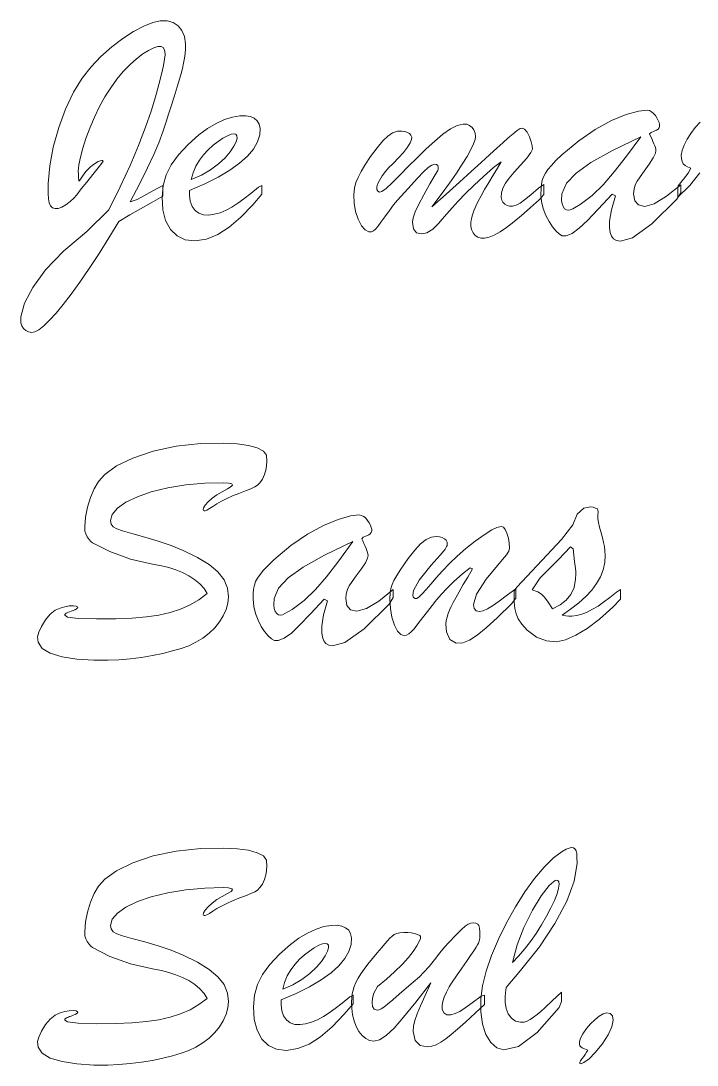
# Model space of a CAD drawing. Header units: inches. Extents: x 3 to 112, y 4 to 120.
# Drawn here: x 2.63 to 14.96, y 63.83 to 82.86 of the extents above; entities that cross this region are included whole.
import ezdxf

# ---------------------------------------------------------------- set-up
doc = ezdxf.new("R2010")
doc.units = ezdxf.units.IN
doc.header["$MEASUREMENT"] = 0
doc.layers.add('Calque 1', color=7, linetype='Continuous')

msp = doc.modelspace()

# ---------------------------------------------------------------- linework, layer by layer
at = {"layer": 'Calque 1', "lineweight": 0}
for points in [[(5.221, 79.664), (5.009, 79.544), (4.62, 79.325), (4.416, 79.201), (4.237, 78.905), (4.058, 78.62), (3.878, 78.346), (3.707, 78.096), (3.549, 77.877), (3.405, 77.689), (3.274, 77.532), (3.155, 77.402), (3.05, 77.3), (2.96, 77.229), (2.889, 77.189), (2.831, 77.179), (2.772, 77.19), (2.721, 77.215), (2.679, 77.255), (2.648, 77.302), (2.632, 77.355), (2.632, 77.462), (2.699, 77.711), (2.849, 77.997), (3.083, 78.32), (3.411, 78.661), (3.836, 79.017), (4.234, 79.412), (4.441, 79.832), (4.621, 80.225), (4.773, 80.589), (4.901, 80.92), (5.005, 81.214), (5.086, 81.473), (5.149, 81.698), (5.197, 81.888), (5.229, 82.043), (5.249, 82.161), (5.259, 82.24), (5.257, 82.306), (5.233, 82.363), (5.187, 82.389), (5.126, 82.388), (5.052, 82.365), (4.96, 82.32), (4.854, 82.254), (4.741, 82.168), (4.621, 82.06), (4.499, 81.933), (4.382, 81.792), (4.27, 81.638), (4.164, 81.473), (4.064, 81.294), (3.971, 81.102), (3.887, 80.903), (3.816, 80.715), (3.759, 80.537), (3.716, 80.374), (3.69, 80.233), (3.679, 80.115), (3.68, 80.069), (3.684, 80.014), (3.69, 79.937), (3.708, 79.955), (3.73, 79.989), (3.755, 80.027), (3.784, 80.068), (3.817, 80.11), (3.855, 80.152), (3.896, 80.192), (3.939, 80.228), (3.983, 80.258), (4.011, 80.277), (4.042, 80.294), (4.077, 80.308), (4.107, 80.316), (4.124, 80.314), (4.129, 80.301), (4.105, 80.263), (4.042, 80.181), (3.941, 80.056), (3.832, 79.92), (3.733, 79.795), (3.651, 79.687), (3.595, 79.624), (3.528, 79.564), (3.45, 79.507), (3.377, 79.464), (3.313, 79.441), (3.258, 79.436), (3.208, 79.451), (3.172, 79.486), (3.149, 79.539), (3.136, 79.614), (3.128, 79.712), (3.129, 79.896), (3.159, 80.214), (3.223, 80.555), (3.322, 80.913), (3.446, 81.251), (3.593, 81.559), (3.75, 81.813), (3.91, 82.019), (4.091, 82.211), (4.291, 82.387), (4.49, 82.538), (4.686, 82.663), (4.874, 82.761), (5.037, 82.826), (5.172, 82.857), (5.295, 82.855), (5.407, 82.825), (5.498, 82.766), (5.568, 82.679), (5.613, 82.571), (5.634, 82.441), (5.634, 82.342), (5.628, 82.262), (5.615, 82.176), (5.597, 82.084), (5.576, 81.992), (5.552, 81.899), (5.522, 81.795), (5.48, 81.654), (5.424, 81.475), (5.364, 81.283), (5.319, 81.137), (5.288, 81.038), (5.228, 80.852), (5.147, 80.637), (5.053, 80.42), (4.939, 80.181), (4.797, 79.894), (4.625, 79.559), (4.749, 79.604), (5.047, 79.765), (5.221, 79.859), (5.221, 79.811), (5.221, 79.716)], [(5.708, 79.769), (5.708, 79.748), (5.708, 79.711), (5.708, 79.682), (5.72, 79.571), (5.753, 79.478), (5.807, 79.405), (5.876, 79.353), (5.958, 79.324), (6.053, 79.319), (6.157, 79.333), (6.263, 79.362), (6.371, 79.408), (6.479, 79.465), (6.587, 79.533), (6.697, 79.612), (6.821, 79.71), (6.961, 79.825), (7.022, 79.857), (7.022, 79.771), (7.022, 79.699), (6.861, 79.508), (6.639, 79.281), (6.427, 79.099), (6.221, 78.965), (6.014, 78.882), (5.804, 78.851), (5.628, 78.87), (5.48, 78.939), (5.36, 79.058), (5.27, 79.219), (5.219, 79.416), (5.204, 79.646), (5.225, 79.855), (5.281, 80.05), (5.372, 80.232), (5.504, 80.414), (5.681, 80.602), (5.878, 80.778), (6.035, 80.894), (6.191, 80.987), (6.345, 81.058), (6.49, 81.105), (6.624, 81.128), (6.733, 81.129), (6.816, 81.114), (6.886, 81.083), (6.94, 81.037), (6.976, 80.976), (6.991, 80.899), (6.984, 80.782), (6.944, 80.652), (6.87, 80.522), (6.762, 80.393), (6.619, 80.265), (6.44, 80.137), (6.228, 80.011), (5.984, 79.888)], [(12.49, 80.414), (12.798, 80.672), (13.101, 80.88), (13.396, 81.039), (13.663, 81.149), (13.885, 81.213), (14.045, 81.23), (14.086, 81.222), (14.126, 81.202), (14.163, 81.17), (14.197, 81.131), (14.224, 81.089), (14.247, 81.043), (14.263, 81.003), (14.271, 80.97), (14.272, 80.941), (14.264, 80.91), (14.245, 80.886), (14.217, 80.867), (14.175, 80.847), (14.118, 80.825), (14.091, 80.796), (14.108, 80.757), (14.128, 80.712), (14.15, 80.662), (14.169, 80.618), (14.184, 80.58), (14.196, 80.549), (14.203, 80.52), (14.206, 80.493), (14.198, 80.444), (14.157, 80.359), (14.082, 80.246), (13.989, 80.119), (13.916, 80.016), (13.863, 79.937), (13.828, 79.87), (13.806, 79.793), (13.799, 79.706), (13.819, 79.581), (13.887, 79.504), (14.003, 79.478), (14.174, 79.524), (14.4, 79.661), (14.66, 79.871), (14.66, 79.815), (14.66, 79.726), (14.587, 79.608), (14.133, 79.158), (13.78, 78.905), (13.557, 78.845), (13.488, 78.858), (13.435, 78.888), (13.398, 78.937), (13.373, 79.002), (13.36, 79.085), (13.36, 79.209), (13.394, 79.413), (13.468, 79.667), (13.405, 79.699), (13.155, 79.427), (12.957, 79.221), (12.807, 79.079), (12.679, 78.986), (12.568, 78.942), (12.499, 78.942), (12.446, 78.97), (12.385, 79.025), (12.319, 79.105), (12.257, 79.201), (12.201, 79.312), (12.153, 79.437), (12.122, 79.564), (12.109, 79.695), (12.111, 79.796), (12.119, 79.879), (12.133, 79.95), (12.156, 80.015), (12.191, 80.081), (12.237, 80.148), (12.3, 80.222), (12.384, 80.311)], [(10.119, 79.466), (10.385, 79.702), (10.625, 79.916), (10.837, 80.11), (11.022, 80.279), (11.178, 80.422), (11.305, 80.538), (11.414, 80.637), (11.514, 80.725), (11.604, 80.802), (11.679, 80.861), (11.732, 80.894), (11.767, 80.903), (11.813, 80.884), (11.857, 80.831), (11.9, 80.744), (11.933, 80.655), (11.951, 80.579), (11.955, 80.52), (11.925, 80.456), (11.851, 80.358), (11.735, 80.226), (11.623, 80.098), (11.532, 79.989), (11.464, 79.899), (11.417, 79.812), (11.391, 79.722), (11.386, 79.641), (11.396, 79.593), (11.418, 79.551), (11.452, 79.517), (11.493, 79.493), (11.538, 79.48), (11.591, 79.479), (11.657, 79.497), (11.73, 79.535), (11.813, 79.595), (11.924, 79.685), (12.066, 79.807), (12.16, 79.876), (12.16, 79.787), (12.16, 79.693), (12.078, 79.599), (11.912, 79.448), (11.758, 79.312), (11.614, 79.193), (11.483, 79.093), (11.365, 79.014), (11.259, 78.955), (11.165, 78.916), (11.084, 78.897), (11.018, 78.898), (10.962, 78.915), (10.914, 78.949), (10.873, 78.997), (10.847, 79.053), (10.834, 79.117), (10.835, 79.186), (10.845, 79.256), (10.862, 79.326), (10.888, 79.399), (10.923, 79.48), (10.966, 79.57), (11.019, 79.67), (11.083, 79.784), (11.158, 79.91), (11.239, 80.044), (11.316, 80.171), (11.388, 80.29), (11.248, 80.185), (11.061, 80.023), (10.891, 79.864), (10.737, 79.712), (10.603, 79.574), (10.489, 79.449), (10.393, 79.339), (10.311, 79.245), (10.243, 79.168), (10.139, 79.065), (10.033, 78.998), (9.932, 78.974), (9.843, 78.995), (9.788, 79.066), (9.768, 79.188), (9.78, 79.268), (9.819, 79.376), (9.884, 79.516), (9.974, 79.686), (10.086, 79.886), (10.218, 80.111), (10.228, 80.131), (10.234, 80.156), (10.236, 80.188), (10.229, 80.221), (10.208, 80.24), (10.172, 80.246), (10.12, 80.229), (10.055, 80.184), (9.975, 80.111), (9.859, 79.989), (9.689, 79.805), (9.494, 79.589), (9.423, 79.504), (9.347, 79.404), (9.265, 79.289), (9.192, 79.187), (9.135, 79.112), (9.094, 79.064), (9.057, 79.033), (9.021, 79.016), (8.975, 79.014), (8.905, 79.047), (8.838, 79.123), (8.776, 79.243), (8.729, 79.383), (8.705, 79.538), (8.7, 79.692), (8.712, 79.808), (8.737, 79.912), (8.777, 80.006), (8.832, 80.11), (8.902, 80.229), (9.003, 80.383), (9.124, 80.545), (9.228, 80.67), (9.317, 80.758), (9.406, 80.816), (9.498, 80.845), (9.575, 80.848), (9.628, 80.841), (9.675, 80.826), (9.714, 80.803), (9.741, 80.774), (9.755, 80.739), (9.753, 80.695), (9.727, 80.634), (9.677, 80.554), (9.603, 80.458), (9.515, 80.359), (9.414, 80.258), (9.333, 80.18), (9.275, 80.111), (9.218, 80.033), (9.167, 79.951), (9.133, 79.883), (9.118, 79.831), (9.12, 79.785), (9.137, 79.752), (9.168, 79.737), (9.212, 79.747), (9.289, 79.804), (9.401, 79.909), (9.542, 80.051), (9.693, 80.204), (9.853, 80.364), (10.018, 80.525), (10.174, 80.668), (10.323, 80.792), (10.461, 80.891), (10.584, 80.953), (10.693, 80.978), (10.758, 80.973), (10.81, 80.953), (10.854, 80.917), (10.888, 80.869), (10.909, 80.813), (10.917, 80.751), (10.909, 80.694), (10.881, 80.616), (10.832, 80.513), (10.763, 80.389), (10.675, 80.246), (10.569, 80.085), (10.442, 79.903), (10.292, 79.696)], [(5.738, 79.964), (5.924, 80.047), (6.089, 80.144), (6.234, 80.253), (6.354, 80.364), (6.447, 80.471), (6.514, 80.573), (6.556, 80.656), (6.574, 80.72), (6.57, 80.765), (6.549, 80.792), (6.512, 80.801), (6.464, 80.792), (6.398, 80.765), (6.314, 80.719), (6.225, 80.661), (6.135, 80.591), (6.046, 80.51), (5.962, 80.419), (5.885, 80.318), (5.818, 80.207), (5.769, 80.089)], [(13.928, 80.744), (13.414, 80.496), (13.021, 80.277), (12.75, 80.085), (12.576, 79.899), (12.492, 79.708), (12.486, 79.586), (12.495, 79.525), (12.514, 79.474), (12.54, 79.435), (12.573, 79.412), (12.611, 79.406), (12.644, 79.413), (12.691, 79.432), (12.822, 79.509), (13.041, 79.675), (13.245, 79.871), (13.445, 80.104), (13.672, 80.395)], [(6.029, 72.423), (5.97, 72.514), (5.893, 72.598), (5.8, 72.675), (5.694, 72.745), (5.58, 72.805), (5.457, 72.855), (5.328, 72.896), (5.195, 72.929), (5.028, 72.959), (4.63, 73.049), (4.251, 73.189), (3.938, 73.347), (3.907, 73.372), (3.875, 73.408), (3.841, 73.457), (3.814, 73.509), (3.799, 73.559), (3.797, 73.637), (3.811, 73.816), (3.846, 73.995), (3.901, 74.173), (3.969, 74.332), (4.049, 74.465), (4.16, 74.592), (4.375, 74.749), (4.671, 74.891), (5.045, 75.018), (5.463, 75.108), (5.914, 75.155), (6.319, 75.162), (6.571, 75.149), (6.779, 75.121), (6.941, 75.078), (7.051, 75.018), (7.107, 74.942), (7.114, 74.827), (7.1, 74.697), (7.073, 74.591), (7.033, 74.507), (6.989, 74.442), (6.944, 74.397), (6.893, 74.366), (6.82, 74.332), (6.724, 74.292), (6.604, 74.247), (6.488, 74.201), (6.384, 74.153), (6.29, 74.105), (6.206, 74.058), (6.131, 74.012), (6.067, 73.971), (6.02, 73.943), (5.99, 73.931), (5.972, 73.931), (5.959, 73.938), (5.954, 73.95), (5.96, 73.982), (5.99, 74.031), (6.043, 74.092), (6.118, 74.16), (6.204, 74.222), (6.301, 74.279), (6.399, 74.332), (6.462, 74.372), (6.487, 74.398), (6.474, 74.42), (6.418, 74.434), (6.321, 74.44), (5.987, 74.432), (5.638, 74.401), (5.309, 74.347), (5.009, 74.275), (4.755, 74.188), (4.546, 74.086), (4.39, 73.976), (4.296, 73.865), (4.264, 73.752), (4.277, 73.687), (4.314, 73.637), (4.378, 73.601), (4.486, 73.565), (4.656, 73.515), (4.888, 73.452), (5.137, 73.379), (5.368, 73.3), (5.588, 73.21), (5.851, 73.082), (6.063, 72.951), (6.224, 72.817), (6.336, 72.674), (6.399, 72.52), (6.416, 72.365), (6.403, 72.249), (6.372, 72.133), (6.321, 72.017), (6.253, 71.905), (6.168, 71.799), (6.065, 71.701), (5.95, 71.612), (5.823, 71.535), (5.691, 71.473), (5.555, 71.424), (5.398, 71.377), (5.221, 71.332), (5.032, 71.293), (4.832, 71.26), (4.622, 71.234), (4.416, 71.216), (4.217, 71.207), (3.962, 71.207), (3.65, 71.227), (3.384, 71.27), (3.168, 71.335), (3.02, 71.424), (2.945, 71.536), (2.937, 71.635), (2.961, 71.718), (3.01, 71.824), (3.081, 71.947), (3.163, 72.047), (3.254, 72.118), (3.345, 72.159), (3.43, 72.183), (3.513, 72.197), (3.59, 72.201), (3.641, 72.195), (3.665, 72.18), (3.667, 72.168), (3.664, 72.162), (3.66, 72.155), (3.654, 72.15), (3.647, 72.144), (3.639, 72.14), (3.631, 72.136), (3.623, 72.132), (3.615, 72.127), (3.584, 72.115), (3.55, 72.102), (3.521, 72.091), (3.497, 72.082), (3.476, 72.073), (3.458, 72.064), (3.445, 72.054), (3.436, 72.041), (3.433, 72.027), (3.484, 71.993), (3.675, 71.97), (4.008, 71.961), (4.36, 71.965), (4.663, 71.977), (4.922, 71.998), (5.147, 72.031), (5.354, 72.078), (5.542, 72.139), (5.715, 72.216), (5.877, 72.311)], [(7.244, 73.039), (7.553, 73.297), (7.855, 73.505), (8.15, 73.664), (8.417, 73.774), (8.639, 73.838), (8.799, 73.855), (8.841, 73.847), (8.88, 73.827), (8.918, 73.795), (8.951, 73.756), (8.979, 73.714), (9.001, 73.668), (9.017, 73.627), (9.025, 73.595), (9.026, 73.566), (9.018, 73.535), (9, 73.51), (8.971, 73.492), (8.929, 73.472), (8.872, 73.45), (8.845, 73.421), (8.862, 73.382), (8.882, 73.336), (8.904, 73.287), (8.923, 73.242), (8.938, 73.205), (8.95, 73.173), (8.957, 73.144), (8.961, 73.118), (8.952, 73.068), (8.911, 72.984), (8.836, 72.87), (8.743, 72.744), (8.67, 72.641), (8.617, 72.562), (8.582, 72.494), (8.561, 72.418), (8.553, 72.331), (8.573, 72.206), (8.641, 72.128), (8.757, 72.102), (8.928, 72.148), (9.154, 72.286), (9.414, 72.495), (9.414, 72.44), (9.414, 72.35), (9.341, 72.232), (8.887, 71.783), (8.534, 71.53), (8.311, 71.47), (8.242, 71.482), (8.189, 71.513), (8.152, 71.561), (8.127, 71.627), (8.114, 71.71), (8.114, 71.833), (8.148, 72.038), (8.222, 72.292), (8.159, 72.323), (7.909, 72.052), (7.711, 71.846), (7.561, 71.704), (7.433, 71.611), (7.322, 71.567), (7.253, 71.567), (7.2, 71.595), (7.139, 71.65), (7.073, 71.73), (7.011, 71.825), (6.955, 71.937), (6.907, 72.061), (6.876, 72.189), (6.863, 72.32), (6.865, 72.421), (6.873, 72.503), (6.888, 72.575), (6.91, 72.64), (6.945, 72.706), (6.991, 72.773), (7.054, 72.847), (7.138, 72.935)], [(11.62, 72.417), (11.62, 72.437), (11.62, 72.473), (11.668, 72.54), (12.133, 73.033), (12.483, 73.41), (12.694, 73.678), (12.769, 73.872), (12.889, 73.979), (13.015, 74.002), (13.06, 73.995), (13.107, 73.98), (13.139, 73.964), (13.146, 73.94), (13.155, 73.914), (13.153, 73.897), (13.147, 73.865), (13.145, 73.827), (13.146, 73.782), (13.157, 73.719), (13.178, 73.633), (13.206, 73.53), (13.231, 73.437), (13.251, 73.356), (13.266, 73.282), (13.275, 73.202), (13.279, 73.115), (13.272, 72.989), (13.244, 72.858), (13.195, 72.73), (13.125, 72.607), (13.036, 72.487), (12.928, 72.371), (12.799, 72.256), (12.646, 72.138), (12.494, 72.029), (12.562, 72.019), (12.619, 72.014), (12.674, 72.013), (12.761, 72.022), (12.854, 72.047), (12.95, 72.086), (13.05, 72.136), (13.15, 72.196), (13.253, 72.266), (13.365, 72.35), (13.489, 72.448), (13.561, 72.494), (13.561, 72.407), (13.561, 72.32), (13.42, 72.172), (13.176, 71.959), (12.951, 71.789), (12.746, 71.662), (12.56, 71.581), (12.394, 71.546), (12.214, 71.559), (12.032, 71.629), (11.86, 71.755), (11.759, 71.864), (11.695, 71.96), (11.657, 72.052), (11.636, 72.152), (11.624, 72.274)], [(11.41, 73.045), (11.112, 72.687), (10.936, 72.411), (10.882, 72.221), (10.895, 72.15), (10.932, 72.108), (10.993, 72.096), (11.059, 72.109), (11.138, 72.143), (11.229, 72.198), (11.347, 72.282), (11.502, 72.398), (11.65, 72.51), (11.65, 72.437), (11.65, 72.339), (11.575, 72.233), (11.321, 71.989), (11.112, 71.799), (10.948, 71.662), (10.809, 71.571), (10.689, 71.523), (10.566, 71.519), (10.448, 71.584), (10.387, 71.723), (10.378, 71.866), (10.384, 71.93), (10.398, 71.994), (10.418, 72.057), (10.443, 72.122), (10.474, 72.189), (10.51, 72.26), (10.559, 72.348), (10.621, 72.457), (10.694, 72.585), (10.776, 72.724), (10.865, 72.875), (10.822, 72.889), (10.683, 72.785), (10.525, 72.642), (10.395, 72.514), (10.295, 72.409), (10.207, 72.307), (10.126, 72.206), (10.042, 72.098), (9.954, 71.982), (9.868, 71.87), (9.799, 71.783), (9.746, 71.724), (9.704, 71.687), (9.662, 71.664), (9.62, 71.655), (9.558, 71.674), (9.498, 71.738), (9.441, 71.849), (9.394, 71.992), (9.366, 72.151), (9.357, 72.324), (9.361, 72.428), (9.374, 72.515), (9.396, 72.586), (9.431, 72.659), (9.482, 72.75), (9.558, 72.869), (9.69, 73.061), (9.81, 73.215), (9.916, 73.329), (10.016, 73.407), (10.113, 73.451), (10.202, 73.462), (10.261, 73.456), (10.311, 73.443), (10.353, 73.423), (10.382, 73.394), (10.398, 73.357), (10.401, 73.32), (10.398, 73.299), (10.39, 73.278), (10.379, 73.256), (10.366, 73.234), (10.351, 73.215), (10.335, 73.195), (10.31, 73.166), (10.272, 73.125), (10.108, 72.939), (9.893, 72.666), (9.786, 72.477), (9.776, 72.389), (9.789, 72.351), (9.816, 72.332), (9.848, 72.335), (9.889, 72.364), (9.946, 72.419), (10.018, 72.499), (10.104, 72.596), (10.203, 72.71), (10.317, 72.837), (10.444, 72.969), (10.585, 73.104), (10.741, 73.242), (10.91, 73.376), (11.093, 73.507), (11.215, 73.585), (11.307, 73.628), (11.386, 73.645), (11.425, 73.634), (11.457, 73.593), (11.489, 73.522), (11.516, 73.432), (11.533, 73.342), (11.539, 73.251), (11.525, 73.196), (11.482, 73.128)], [(8.682, 73.369), (8.168, 73.12), (7.775, 72.901), (7.504, 72.71), (7.33, 72.523), (7.246, 72.332), (7.24, 72.211), (7.249, 72.15), (7.268, 72.098), (7.294, 72.059), (7.328, 72.036), (7.365, 72.03), (7.398, 72.038), (7.445, 72.057), (7.576, 72.134), (7.795, 72.299), (7.999, 72.495), (8.199, 72.729), (8.426, 73.02)], [(12.739, 72.877), (12.723, 73.008), (12.695, 73.235), (12.648, 73.273), (12.429, 73.044), (12.097, 72.712), (11.952, 72.492), (12.052, 72.457), (12.123, 72.414), (12.176, 72.357), (12.242, 72.269), (12.322, 72.147), (12.458, 72.217), (12.569, 72.302), (12.655, 72.404), (12.713, 72.531), (12.742, 72.686), (12.745, 72.785), (12.745, 72.806), (12.744, 72.824), (12.743, 72.842), (12.741, 72.859)], [(6.029, 65.048), (5.97, 65.138), (5.893, 65.222), (5.8, 65.3), (5.694, 65.37), (5.58, 65.429), (5.457, 65.479), (5.328, 65.52), (5.195, 65.553), (5.028, 65.584), (4.63, 65.674), (4.251, 65.813), (3.938, 65.972), (3.907, 65.996), (3.875, 66.033), (3.841, 66.081), (3.814, 66.133), (3.799, 66.184), (3.797, 66.262), (3.811, 66.44), (3.846, 66.619), (3.901, 66.798), (3.969, 66.957), (4.049, 67.09), (4.16, 67.217), (4.375, 67.374), (4.671, 67.516), (5.045, 67.642), (5.463, 67.732), (5.914, 67.78), (6.319, 67.787), (6.571, 67.774), (6.779, 67.746), (6.941, 67.702), (7.051, 67.643), (7.107, 67.567), (7.114, 67.452), (7.1, 67.322), (7.073, 67.215), (7.033, 67.131), (6.989, 67.067), (6.944, 67.021), (6.893, 66.991), (6.82, 66.957), (6.724, 66.916), (6.604, 66.871), (6.488, 66.825), (6.384, 66.778), (6.29, 66.73), (6.206, 66.683), (6.131, 66.637), (6.067, 66.595), (6.02, 66.568), (5.99, 66.555), (5.972, 66.556), (5.959, 66.562), (5.954, 66.574), (5.96, 66.606), (5.99, 66.655), (6.043, 66.716), (6.118, 66.784), (6.204, 66.847), (6.301, 66.904), (6.399, 66.957), (6.462, 66.997), (6.487, 67.023), (6.474, 67.045), (6.418, 67.059), (6.321, 67.065), (5.987, 67.056), (5.638, 67.025), (5.309, 66.972), (5.009, 66.899), (4.755, 66.812), (4.546, 66.711), (4.39, 66.601), (4.296, 66.489), (4.264, 66.377), (4.277, 66.312), (4.314, 66.262), (4.378, 66.225), (4.486, 66.189), (4.656, 66.14), (4.888, 66.077), (5.137, 66.004), (5.368, 65.924), (5.588, 65.835), (5.851, 65.707), (6.063, 65.576), (6.224, 65.441), (6.336, 65.299), (6.399, 65.145), (6.416, 64.989), (6.403, 64.874), (6.372, 64.758), (6.321, 64.641), (6.253, 64.53), (6.168, 64.424), (6.065, 64.325), (5.95, 64.237), (5.823, 64.16), (5.691, 64.098), (5.555, 64.048), (5.398, 64.002), (5.221, 63.957), (5.032, 63.918), (4.832, 63.885), (4.622, 63.859), (4.416, 63.841), (4.217, 63.831), (3.962, 63.831), (3.65, 63.852), (3.384, 63.895), (3.168, 63.96), (3.02, 64.049), (2.945, 64.16), (2.937, 64.26), (2.961, 64.343), (3.01, 64.449), (3.081, 64.571), (3.163, 64.671), (3.254, 64.743), (3.345, 64.783), (3.43, 64.807), (3.513, 64.822), (3.59, 64.826), (3.641, 64.82), (3.665, 64.805), (3.667, 64.792), (3.664, 64.786), (3.66, 64.78), (3.654, 64.774), (3.647, 64.769), (3.639, 64.764), (3.631, 64.76), (3.623, 64.756), (3.615, 64.752), (3.584, 64.74), (3.55, 64.726), (3.521, 64.716), (3.497, 64.706), (3.476, 64.697), (3.458, 64.688), (3.445, 64.678), (3.436, 64.666), (3.433, 64.651), (3.484, 64.618), (3.675, 64.595), (4.008, 64.586), (4.36, 64.589), (4.663, 64.602), (4.922, 64.623), (5.147, 64.655), (5.354, 64.702), (5.542, 64.763), (5.715, 64.841), (5.877, 64.935)], [(12.487, 65.159), (12.487, 65.098), (12.487, 64.988), (12.442, 64.878), (12.042, 64.423), (11.699, 64.168), (11.436, 64.107), (11.305, 64.146), (11.195, 64.241), (11.107, 64.391), (11.047, 64.58), (11.015, 64.804), (11.014, 65.041), (11.045, 65.277), (11.111, 65.542), (11.21, 65.831), (11.334, 66.125), (11.48, 66.422), (11.647, 66.716), (11.818, 66.986), (11.994, 67.229), (12.171, 67.44), (12.339, 67.606), (12.499, 67.725), (12.572, 67.767), (12.622, 67.787), (12.662, 67.794), (12.701, 67.788), (12.73, 67.769), (12.749, 67.737), (12.761, 67.688), (12.767, 67.62), (12.768, 67.502), (12.715, 67.184), (12.581, 66.82), (12.366, 66.412), (12.083, 65.988), (11.737, 65.557), (11.478, 65.244), (11.463, 65.151), (11.456, 65.075), (11.457, 64.981), (11.476, 64.865), (11.515, 64.766), (11.573, 64.687), (11.646, 64.635), (11.735, 64.611), (11.803, 64.613), (11.858, 64.63), (11.916, 64.66), (11.977, 64.703), (12.04, 64.752), (12.105, 64.808), (12.189, 64.884), (12.316, 65.001)], [(11.59, 65.699), (11.702, 65.816), (11.811, 65.944), (11.918, 66.083), (12.02, 66.23), (12.118, 66.385), (12.211, 66.544), (12.29, 66.694), (12.355, 66.831), (12.403, 66.954), (12.432, 67.054), (12.442, 67.131), (12.436, 67.172), (12.417, 67.195), (12.39, 67.2), (12.371, 67.193), (12.342, 67.178), (12.257, 67.103), (12.112, 66.918), (11.955, 66.657), (11.799, 66.341), (11.677, 66.021)], [(10.101, 65.33), (9.831, 64.978), (9.608, 64.703), (9.433, 64.504), (9.289, 64.369), (9.165, 64.291), (9.062, 64.268), (8.987, 64.281), (8.916, 64.315), (8.85, 64.371), (8.791, 64.445), (8.743, 64.534), (8.704, 64.637), (8.677, 64.75), (8.661, 64.867), (8.658, 64.979), (8.662, 65.057), (8.671, 65.128), (8.685, 65.195), (8.707, 65.264), (8.739, 65.336), (8.78, 65.414), (8.83, 65.496), (8.89, 65.582), (8.958, 65.673), (9.038, 65.772), (9.128, 65.878), (9.21, 65.974), (9.265, 66.038), (9.314, 66.095), (9.356, 66.144), (9.397, 66.182), (9.438, 66.21), (9.479, 66.228), (9.536, 66.239), (9.609, 66.245), (9.683, 66.245), (9.746, 66.239), (9.807, 66.227), (9.862, 66.21), (9.9, 66.192), (9.917, 66.174), (9.914, 66.14), (9.891, 66.081), (9.848, 66.002), (9.783, 65.904), (9.694, 65.792), (9.58, 65.666), (9.444, 65.53), (9.294, 65.395), (9.129, 65.261), (9.064, 65.144), (9.042, 65.049), (9.033, 64.973), (9.04, 64.9), (9.07, 64.851), (9.123, 64.832), (9.157, 64.837), (9.196, 64.857), (9.247, 64.89), (9.315, 64.942), (9.409, 65.021), (9.529, 65.125), (9.66, 65.24), (9.782, 65.345), (9.894, 65.441), (9.978, 65.522), (10.07, 65.625), (10.17, 65.752), (10.268, 65.877), (10.352, 65.978), (10.43, 66.065), (10.561, 66.201), (10.66, 66.3), (10.727, 66.361), (10.781, 66.399), (10.833, 66.42), (10.884, 66.425), (10.926, 66.418), (10.957, 66.401), (10.977, 66.373), (10.99, 66.327), (10.997, 66.26), (10.998, 66.186), (10.996, 66.148), (10.991, 66.115), (10.984, 66.087), (10.971, 66.056), (10.952, 66.02), (10.927, 65.978), (10.886, 65.916), (10.828, 65.83), (10.753, 65.722), (10.667, 65.597), (10.572, 65.459), (10.49, 65.341), (10.438, 65.255), (10.39, 65.163), (10.349, 65.069), (10.321, 64.989), (10.307, 64.925), (10.309, 64.849), (10.339, 64.781), (10.397, 64.748), (10.47, 64.748), (10.548, 64.769), (10.633, 64.81), (10.73, 64.872), (10.859, 64.964), (11.021, 65.087), (11.08, 65.105), (11.08, 65.011), (11.08, 64.936), (10.918, 64.782), (10.732, 64.613), (10.587, 64.484), (10.476, 64.388), (10.375, 64.309), (10.285, 64.247), (10.202, 64.202), (10.122, 64.174), (10.045, 64.163), (9.909, 64.188), (9.817, 64.282), (9.783, 64.445), (9.79, 64.541), (9.814, 64.644), (9.856, 64.765), (9.916, 64.914), (9.998, 65.102)], [(7.373, 65.018), (7.373, 64.998), (7.373, 64.96), (7.373, 64.931), (7.386, 64.82), (7.419, 64.728), (7.473, 64.654), (7.542, 64.602), (7.623, 64.574), (7.719, 64.569), (7.822, 64.582), (7.928, 64.611), (8.036, 64.657), (8.145, 64.714), (8.253, 64.782), (8.362, 64.862), (8.486, 64.959), (8.627, 65.075), (8.688, 65.106), (8.688, 65.02), (8.688, 64.949), (8.526, 64.757), (8.305, 64.53), (8.093, 64.348), (7.887, 64.214), (7.679, 64.131), (7.469, 64.1), (7.293, 64.12), (7.146, 64.189), (7.025, 64.307), (6.936, 64.468), (6.884, 64.665), (6.869, 64.896), (6.89, 65.105), (6.946, 65.3), (7.037, 65.481), (7.17, 65.663), (7.346, 65.851), (7.543, 66.027), (7.7, 66.143), (7.856, 66.236), (8.011, 66.307), (8.156, 66.354), (8.289, 66.378), (8.399, 66.379), (8.482, 66.363), (8.551, 66.333), (8.606, 66.287), (8.641, 66.225), (8.657, 66.149), (8.649, 66.031), (8.609, 65.901), (8.535, 65.772), (8.428, 65.643), (8.284, 65.514), (8.106, 65.386), (7.893, 65.26), (7.649, 65.138)], [(7.403, 65.213), (7.589, 65.296), (7.755, 65.393), (7.9, 65.503), (8.019, 65.613), (8.112, 65.721), (8.179, 65.822), (8.222, 65.906), (8.24, 65.969), (8.236, 66.014), (8.215, 66.041), (8.178, 66.05), (8.129, 66.041), (8.063, 66.014), (7.98, 65.969), (7.891, 65.91), (7.801, 65.84), (7.711, 65.76), (7.628, 65.669), (7.551, 65.567), (7.483, 65.456), (7.434, 65.338)], [(12.964, 64.106), (12.905, 64.129), (12.862, 64.148), (12.836, 64.162), (12.821, 64.181), (12.813, 64.21), (12.812, 64.255), (12.832, 64.323), (12.875, 64.404), (12.94, 64.496), (13.013, 64.582), (13.092, 64.659), (13.174, 64.725), (13.246, 64.767), (13.306, 64.784), (13.371, 64.772), (13.413, 64.727), (13.426, 64.649), (13.404, 64.528), (13.336, 64.383), (13.224, 64.213), (13.101, 64.06), (12.987, 63.947), (12.894, 63.879), (12.845, 63.856), (12.82, 63.861), (12.818, 63.882), (12.822, 63.897), (12.83, 63.911), (12.843, 63.927), (12.862, 63.952), (12.889, 63.987), (12.918, 64.027), (12.943, 64.067)]]:
    msp.add_lwpolyline(points, close=True, dxfattribs=at)
msp.add_lwpolyline([(15.007, 80.09), (14.824, 79.86), (14.603, 79.646), (14.603, 79.698), (14.603, 79.794), (14.609, 79.849), (14.71, 79.972), (14.792, 80.082), (14.841, 80.171), (14.783, 80.195), (14.738, 80.223), (14.704, 80.255), (14.681, 80.295), (14.669, 80.347), (14.666, 80.411), (14.682, 80.495), (14.718, 80.591), (14.775, 80.7), (14.844, 80.808), (14.923, 80.912), (15.01, 81.009)], dxfattribs=at)

doc.saveas('drawing.dxf')
